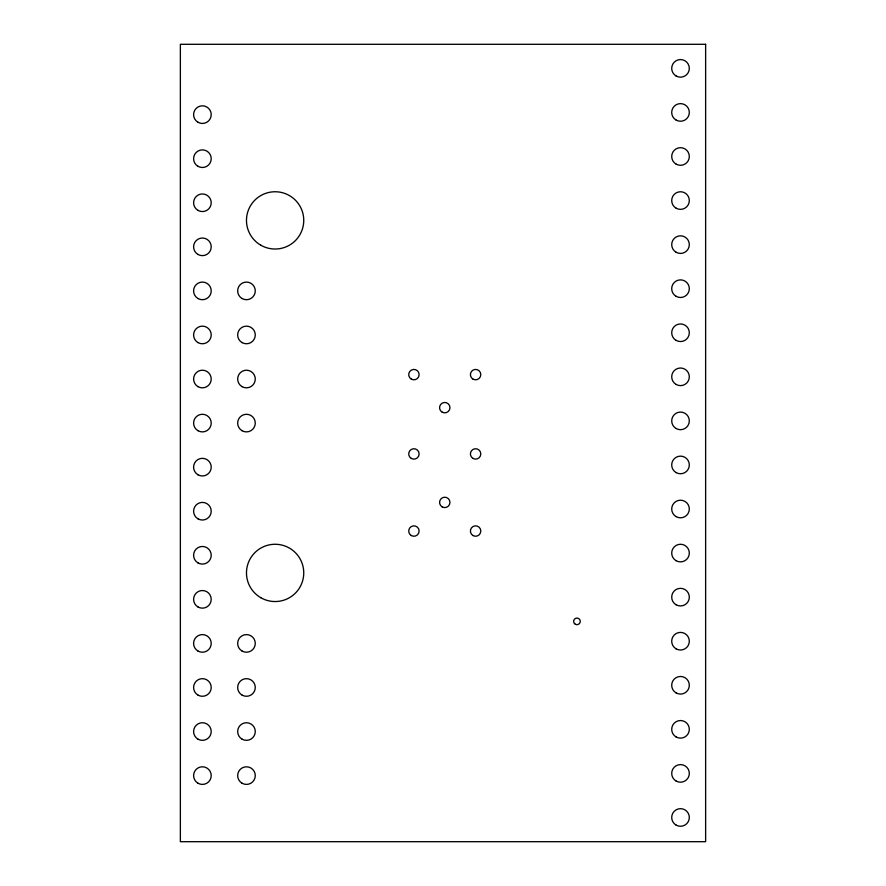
<?xml version="1.0" encoding="UTF-8"?>
<svg xmlns="http://www.w3.org/2000/svg" width="886" height="886" viewBox="0 0 886 886"><rect width="100%" height="100%" fill="white"/><g stroke="black" fill="none" stroke-linecap="round" stroke-linejoin="round"><path stroke-width="1.33" d="M705.633 44.3L180.367 44.3L180.367 841.7L705.633 841.7L705.633 44.3M260.794 597.707A28.64 28.64 0 0 0 303.754 572.91A28.64 28.64 0 0 0 260.794 548.102A28.64 28.64 0 0 0 260.794 597.707M260.794 245.189A28.64 28.64 0 0 0 303.754 220.381A28.64 28.64 0 0 0 260.794 195.584A28.64 28.64 0 0 0 260.794 245.189M575.302 624.242A3.311 3.311 0 0 0 580.264 621.374A3.311 3.311 0 0 0 575.302 618.506A3.311 3.311 0 0 0 575.302 624.242M442.158 506.903A5.205 5.205 0 0 0 449.966 502.406A5.205 5.205 0 0 0 442.158 497.899A5.205 5.205 0 0 0 442.158 506.903M442.158 412.167A5.205 5.205 0 0 0 449.966 407.66A5.205 5.205 0 0 0 442.158 403.152A5.205 5.205 0 0 0 442.158 412.167M411.314 458.439A5.205 5.205 0 0 0 419.122 453.931A5.205 5.205 0 0 0 411.314 449.423A5.205 5.205 0 0 0 411.314 458.439M411.314 379.119A5.205 5.205 0 0 0 419.122 374.612A5.205 5.205 0 0 0 411.314 370.104A5.205 5.205 0 0 0 411.314 379.119M473.002 379.119A5.205 5.205 0 0 0 480.81 374.612A5.205 5.205 0 0 0 473.002 370.104A5.205 5.205 0 0 0 473.002 379.119M473.002 458.439A5.205 5.205 0 0 0 480.81 453.931A5.205 5.205 0 0 0 473.002 449.423A5.205 5.205 0 0 0 473.002 458.439M473.002 535.554A5.205 5.205 0 0 0 480.81 531.046A5.205 5.205 0 0 0 473.002 526.539A5.205 5.205 0 0 0 473.002 535.554M411.314 535.554A5.205 5.205 0 0 0 419.122 531.046A5.205 5.205 0 0 0 411.314 526.539A5.205 5.205 0 0 0 411.314 535.554M676.107 428.514A8.816 8.816 0 0 0 689.319 420.883A8.816 8.816 0 0 0 676.107 413.253A8.816 8.816 0 0 0 676.107 428.514M676.107 384.446A8.816 8.816 0 0 0 689.319 376.816A8.816 8.816 0 0 0 676.107 369.185A8.816 8.816 0 0 0 676.107 384.446M676.107 340.379A8.816 8.816 0 0 0 689.319 332.748A8.816 8.816 0 0 0 676.107 325.118A8.816 8.816 0 0 0 676.107 340.379M676.107 296.323A8.816 8.816 0 0 0 689.319 288.681A8.816 8.816 0 0 0 676.107 281.05A8.816 8.816 0 0 0 676.107 296.323M676.107 252.255A8.816 8.816 0 0 0 689.319 244.625A8.816 8.816 0 0 0 676.107 236.994A8.816 8.816 0 0 0 676.107 252.255M676.107 208.188A8.816 8.816 0 0 0 689.319 200.557A8.816 8.816 0 0 0 676.107 192.926A8.816 8.816 0 0 0 676.107 208.188M676.107 164.12A8.816 8.816 0 0 0 689.319 156.49A8.816 8.816 0 0 0 676.107 148.859A8.816 8.816 0 0 0 676.107 164.12M676.107 120.064A8.816 8.816 0 0 0 689.319 112.422A8.816 8.816 0 0 0 676.107 104.792A8.816 8.816 0 0 0 676.107 120.064M676.107 75.997A8.816 8.816 0 0 0 689.319 68.366A8.816 8.816 0 0 0 676.107 60.735A8.816 8.816 0 0 0 676.107 75.997M676.107 825.099A8.816 8.816 0 0 0 689.319 817.468A8.816 8.816 0 0 0 676.107 809.837A8.816 8.816 0 0 0 676.107 825.099M676.107 781.031A8.816 8.816 0 0 0 689.319 773.4A8.816 8.816 0 0 0 676.107 765.77A8.816 8.816 0 0 0 676.107 781.031M676.107 736.964A8.816 8.816 0 0 0 689.319 729.333A8.816 8.816 0 0 0 676.107 721.702A8.816 8.816 0 0 0 676.107 736.964M676.107 692.907A8.816 8.816 0 0 0 689.319 685.266A8.816 8.816 0 0 0 676.107 677.635A8.816 8.816 0 0 0 676.107 692.907M676.107 648.84A8.816 8.816 0 0 0 689.319 641.209A8.816 8.816 0 0 0 676.107 633.568A8.816 8.816 0 0 0 676.107 648.84M676.107 604.773A8.816 8.816 0 0 0 689.319 597.142A8.816 8.816 0 0 0 676.107 589.511A8.816 8.816 0 0 0 676.107 604.773M676.107 560.705A8.816 8.816 0 0 0 689.319 553.074A8.816 8.816 0 0 0 676.107 545.444A8.816 8.816 0 0 0 676.107 560.705M676.107 516.638A8.816 8.816 0 0 0 689.319 509.007A8.816 8.816 0 0 0 676.107 501.376A8.816 8.816 0 0 0 676.107 516.638M676.107 472.581A8.816 8.816 0 0 0 689.319 464.951A8.816 8.816 0 0 0 676.107 457.309A8.816 8.816 0 0 0 676.107 472.581M197.999 783.235A8.816 8.816 0 0 0 211.222 775.604A8.816 8.816 0 0 0 197.999 767.974A8.816 8.816 0 0 0 197.999 783.235M197.999 739.168A8.816 8.816 0 0 0 211.222 731.537A8.816 8.816 0 0 0 197.999 723.906A8.816 8.816 0 0 0 197.999 739.168M197.999 695.1A8.816 8.816 0 0 0 211.222 687.47A8.816 8.816 0 0 0 197.999 679.839A8.816 8.816 0 0 0 197.999 695.1M242.066 739.168A8.816 8.816 0 0 0 255.279 731.537A8.816 8.816 0 0 0 242.066 723.906A8.816 8.816 0 0 0 242.066 739.168M197.999 651.044A8.816 8.816 0 0 0 211.222 643.413A8.816 8.816 0 0 0 197.999 635.771A8.816 8.816 0 0 0 197.999 651.044M242.066 695.1A8.816 8.816 0 0 0 255.279 687.47A8.816 8.816 0 0 0 242.066 679.839A8.816 8.816 0 0 0 242.066 695.1M197.999 606.976A8.816 8.816 0 0 0 211.222 599.346A8.816 8.816 0 0 0 197.999 591.715A8.816 8.816 0 0 0 197.999 606.976M197.999 562.909A8.816 8.816 0 0 0 211.222 555.278A8.816 8.816 0 0 0 197.999 547.648A8.816 8.816 0 0 0 197.999 562.909M242.066 651.044A8.816 8.816 0 0 0 255.279 643.413A8.816 8.816 0 0 0 242.066 635.771A8.816 8.816 0 0 0 242.066 651.044M197.999 518.842A8.816 8.816 0 0 0 211.222 511.211A8.816 8.816 0 0 0 197.999 503.58A8.816 8.816 0 0 0 197.999 518.842M197.999 474.785A8.816 8.816 0 0 0 211.222 467.143A8.816 8.816 0 0 0 197.999 459.513A8.816 8.816 0 0 0 197.999 474.785M242.066 783.235A8.816 8.816 0 0 0 255.279 775.604A8.816 8.816 0 0 0 242.066 767.974A8.816 8.816 0 0 0 242.066 783.235M197.999 430.718A8.816 8.816 0 0 0 211.222 423.087A8.816 8.816 0 0 0 197.999 415.456A8.816 8.816 0 0 0 197.999 430.718M197.999 386.65A8.816 8.816 0 0 0 211.222 379.02A8.816 8.816 0 0 0 197.999 371.389A8.816 8.816 0 0 0 197.999 386.65M197.999 342.583A8.816 8.816 0 0 0 211.222 334.952A8.816 8.816 0 0 0 197.999 327.322A8.816 8.816 0 0 0 197.999 342.583M242.066 386.65A8.816 8.816 0 0 0 255.279 379.02A8.816 8.816 0 0 0 242.066 371.389A8.816 8.816 0 0 0 242.066 386.65M197.999 298.527A8.816 8.816 0 0 0 211.222 290.885A8.816 8.816 0 0 0 197.999 283.254A8.816 8.816 0 0 0 197.999 298.527M242.066 342.583A8.816 8.816 0 0 0 255.279 334.952A8.816 8.816 0 0 0 242.066 327.322A8.816 8.816 0 0 0 242.066 342.583M197.999 254.459A8.816 8.816 0 0 0 211.222 246.829A8.816 8.816 0 0 0 197.999 239.198A8.816 8.816 0 0 0 197.999 254.459M197.999 210.392A8.816 8.816 0 0 0 211.222 202.761A8.816 8.816 0 0 0 197.999 195.13A8.816 8.816 0 0 0 197.999 210.392M242.066 298.527A8.816 8.816 0 0 0 255.279 290.885A8.816 8.816 0 0 0 242.066 283.254A8.816 8.816 0 0 0 242.066 298.527M197.999 166.324A8.816 8.816 0 0 0 211.222 158.694A8.816 8.816 0 0 0 197.999 151.063A8.816 8.816 0 0 0 197.999 166.324M197.999 122.268A8.816 8.816 0 0 0 211.222 114.626A8.816 8.816 0 0 0 197.999 106.996A8.816 8.816 0 0 0 197.999 122.268M242.066 430.718A8.816 8.816 0 0 0 255.279 423.087A8.816 8.816 0 0 0 242.066 415.456A8.816 8.816 0 0 0 242.066 430.718"/></g></svg>
